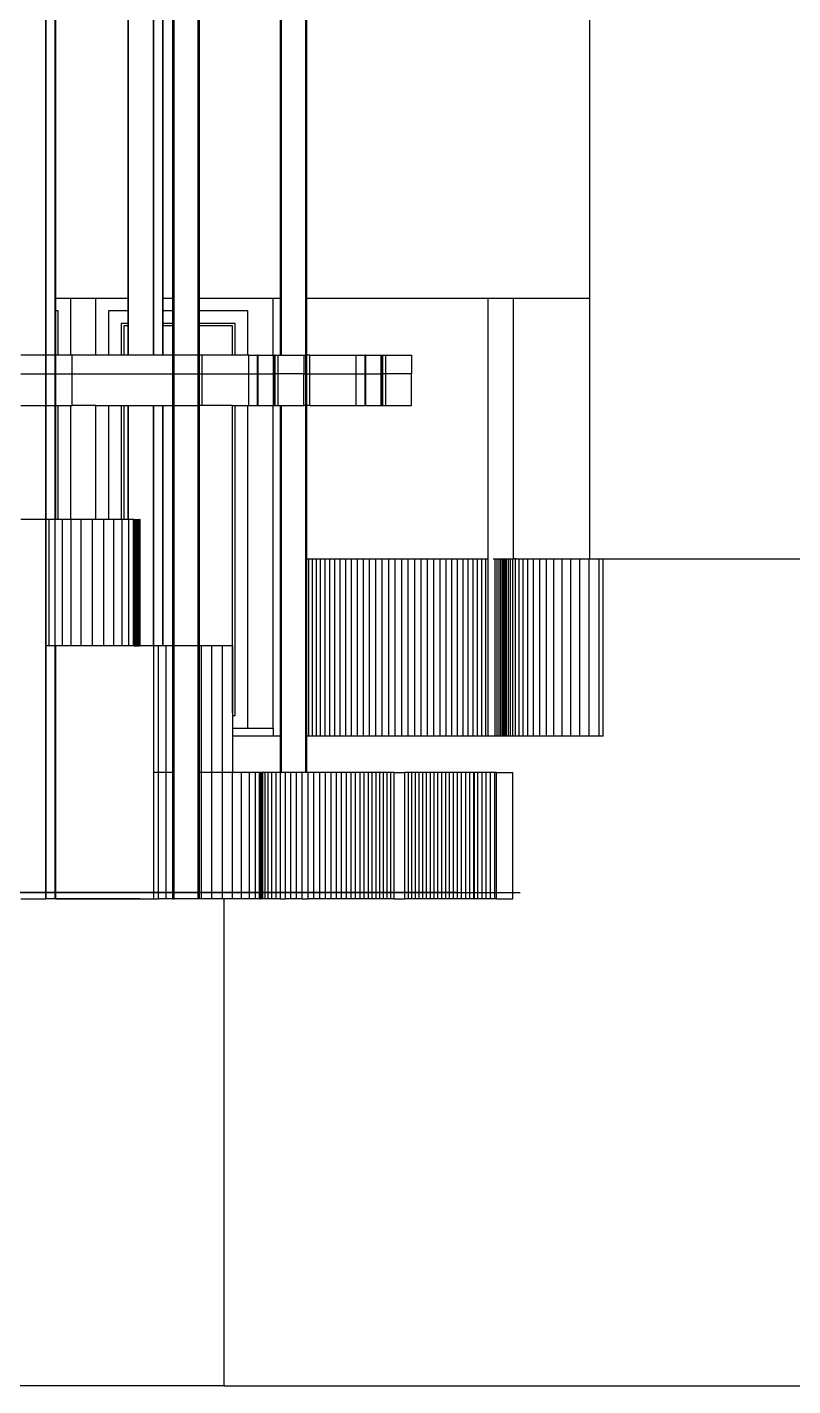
# Model space of a CAD drawing. Extents: x -20.4 to 13.4, y -9.4 to 9.8.
# Drawn here: x 0.1 to 6.15, y -9.38 to 1.37 of the extents above; entities that cross this region are included whole.
import ezdxf

# ---------------------------------------------------------------- set-up
doc = ezdxf.new("R2010")
doc.units = 0
doc.linetypes.add('CENTER', pattern=[50.8, 31.75, -6.35, 6.35, -6.35])
doc.layers.get('0').update_dxf_attribs({"linetype": 'CONTINUOUS'})

msp = doc.modelspace()

# ---------------------------------------------------------------- linework, layer by layer
for p, q in [((0.243, -1.225), (0.243, 3.075)), ((0.247, -1.225), (0.247, 3.075)), ((0.318, -1.225), (0.318, 3.075)), ((0.322, -0.775), (0.322, 3.075)), ((0.894, -0.775), (0.894, 3.075)), ((0.898, -0.775), (0.898, 3.075)), ((1.094, -1.225), (1.094, 3.075)), ((1.098, -1.225), (1.098, 3.075)), ((1.168, -1.225), (1.168, 3.075)), ((1.172, -0.775), (1.172, 3.075)), ((1.248, -0.775), (1.248, 3.075)), ((1.257, -0.775), (1.257, 3.075)), ((1.448, -1.225), (1.448, 3.075)), ((1.457, -0.775), (1.457, 3.075)), ((2.099, -0.775), (2.099, 3.075)), ((2.107, -0.775), (2.107, 3.075)), ((2.299, -1.225), (2.299, 3.075)), ((2.307, -0.775), (2.307, 3.075)), ((4.54, 2.725), (4.54, -0.775)), ((0.322, -0.775), (0.44, -0.775)), ((0.322, -0.875), (0.322, -0.775)), ((0.44, -1.225), (0.44, -0.775)), ((0.44, -0.775), (0.64, -0.775)), ((0.64, -1.225), (0.64, -0.775)), ((0.64, -0.775), (0.894, -0.775)), ((0.894, -0.775), (0.898, -0.775)), ((0.894, -0.875), (0.894, -0.775)), ((0.898, -0.875), (0.898, -0.775)), ((1.172, -0.775), (1.248, -0.775)), ((1.172, -0.875), (1.172, -0.775)), ((1.248, -0.775), (1.257, -0.775)), ((1.248, -0.875), (1.248, -0.775)), ((1.257, -0.875), (1.257, -0.775)), ((1.457, -0.775), (2.04, -0.775)), ((1.457, -0.875), (1.457, -0.775)), ((2.04, -1.225), (2.04, -0.775)), ((2.04, -0.775), (2.099, -0.775)), ((2.099, -1.225), (2.099, -0.775)), ((2.099, -0.775), (2.107, -0.775)), ((2.107, -1.225), (2.107, -0.775)), ((2.307, -0.775), (3.74, -0.775)), ((2.307, -1.225), (2.307, -0.775)), ((3.74, -2.837), (3.74, -0.775)), ((3.74, -0.775), (3.94, -0.775)), ((3.94, -2.837), (3.94, -0.775)), ((3.94, -0.775), (4.54, -0.775)), ((4.54, -0.775), (4.54, -2.837)), ((0.34, -0.875), (0.322, -0.875)), ((0.322, -1.225), (0.322, -0.875)), ((0.34, -1.225), (0.34, -0.875)), ((0.74, -0.875), (0.74, -1.225)), ((0.894, -0.875), (0.74, -0.875)), ((0.898, -0.875), (0.894, -0.875)), ((0.894, -0.975), (0.894, -0.875)), ((0.898, -0.975), (0.898, -0.875)), ((1.248, -0.875), (1.172, -0.875)), ((1.172, -0.975), (1.172, -0.875)), ((1.257, -0.875), (1.248, -0.875)), ((1.248, -0.975), (1.248, -0.875)), ((1.257, -0.975), (1.257, -0.875)), ((1.84, -0.875), (1.457, -0.875)), ((1.457, -0.975), (1.457, -0.875)), ((1.84, -1.225), (1.84, -0.875)), ((0.84, -0.975), (0.84, -1.225)), ((0.894, -0.975), (0.84, -0.975)), ((0.86, -0.995), (0.86, -1.225)), ((0.894, -0.995), (0.86, -0.995)), ((0.898, -0.975), (0.894, -0.975)), ((0.894, -0.995), (0.894, -0.975)), ((0.898, -0.995), (0.894, -0.995)), ((0.894, -1.225), (0.894, -0.995)), ((0.898, -0.995), (0.898, -0.975)), ((0.898, -1.225), (0.898, -0.995)), ((1.248, -0.975), (1.172, -0.975)), ((1.172, -0.995), (1.172, -0.975)), ((1.248, -0.995), (1.172, -0.995)), ((1.172, -1.225), (1.172, -0.995)), ((1.257, -0.975), (1.248, -0.975)), ((1.248, -0.995), (1.248, -0.975)), ((1.257, -0.995), (1.248, -0.995)), ((1.248, -1.225), (1.248, -0.995)), ((1.257, -0.995), (1.257, -0.975)), ((1.257, -1.225), (1.257, -0.995)), ((1.74, -0.975), (1.457, -0.975)), ((1.457, -0.995), (1.457, -0.975)), ((1.72, -0.995), (1.457, -0.995)), ((1.457, -1.225), (1.457, -0.995)), ((1.72, -1.225), (1.72, -0.995)), ((1.74, -1.225), (1.74, -0.975)), ((0.243, -1.225), (0.047, -1.225)), ((0.243, -1.375), (0.243, -1.225)), ((0.247, -1.225), (0.243, -1.225)), ((0.318, -1.225), (0.247, -1.225)), ((0.247, -1.375), (0.247, -1.225)), ((0.318, -1.375), (0.318, -1.225)), ((0.322, -1.225), (0.318, -1.225)), ((0.322, -1.375), (0.322, -1.225)), ((0.34, -1.225), (0.322, -1.225)), ((0.44, -1.225), (0.34, -1.225)), ((0.453, -1.225), (0.44, -1.225)), ((0.453, -1.375), (0.453, -1.225)), ((0.64, -1.225), (0.453, -1.225)), ((0.74, -1.225), (0.64, -1.225)), ((0.84, -1.225), (0.74, -1.225)), ((0.86, -1.225), (0.84, -1.225)), ((0.894, -1.225), (0.86, -1.225)), ((0.898, -1.225), (0.894, -1.225)), ((1.094, -1.225), (0.898, -1.225)), ((1.098, -1.225), (1.094, -1.225)), ((1.168, -1.225), (1.098, -1.225)), ((1.172, -1.225), (1.168, -1.225)), ((1.248, -1.225), (1.172, -1.225)), ((1.257, -1.225), (1.248, -1.225)), ((1.248, -1.375), (1.248, -1.225)), ((1.257, -1.375), (1.257, -1.225)), ((1.448, -1.225), (1.257, -1.225)), ((1.448, -1.375), (1.448, -1.225)), ((1.457, -1.225), (1.448, -1.225)), ((1.479, -1.225), (1.457, -1.225)), ((1.457, -1.375), (1.457, -1.225)), ((1.479, -1.375), (1.479, -1.225)), ((1.72, -1.225), (1.479, -1.225)), ((1.74, -1.225), (1.72, -1.225)), ((1.84, -1.225), (1.74, -1.225)), ((1.847, -1.225), (1.84, -1.225)), ((1.847, -1.225), (1.917, -1.225)), ((1.847, -1.375), (1.847, -1.225)), ((1.917, -1.375), (1.917, -1.225)), ((1.922, -1.225), (1.917, -1.225)), ((1.922, -1.375), (1.922, -1.225)), ((1.922, -1.225), (2.04, -1.225)), ((2.04, -1.225), (2.043, -1.225)), ((2.043, -1.375), (2.043, -1.225)), ((2.043, -1.225), (2.052, -1.225)), ((2.052, -1.375), (2.052, -1.225)), ((2.057, -1.225), (2.052, -1.225)), ((2.057, -1.225), (2.079, -1.225)), ((2.057, -1.375), (2.057, -1.225)), ((2.079, -1.375), (2.079, -1.225)), ((2.079, -1.225), (2.099, -1.225)), ((2.107, -1.225), (2.099, -1.225)), ((2.107, -1.225), (2.283, -1.225)), ((2.283, -1.225), (2.283, -1.375)), ((2.283, -1.225), (2.299, -1.225)), ((2.299, -1.225), (2.307, -1.225)), ((2.299, -1.375), (2.299, -1.225)), ((2.33, -1.225), (2.307, -1.225)), ((2.307, -1.375), (2.307, -1.225)), ((2.33, -1.375), (2.33, -1.225)), ((2.33, -1.225), (2.697, -1.225)), ((2.697, -1.225), (2.768, -1.225)), ((2.697, -1.375), (2.697, -1.225)), ((2.768, -1.375), (2.768, -1.225)), ((2.772, -1.225), (2.768, -1.225)), ((2.772, -1.375), (2.772, -1.225)), ((2.772, -1.225), (2.893, -1.225)), ((2.893, -1.375), (2.893, -1.225)), ((2.893, -1.225), (2.903, -1.225)), ((2.903, -1.375), (2.903, -1.225)), ((2.903, -1.225), (2.907, -1.225)), ((2.907, -1.225), (2.93, -1.225)), ((2.907, -1.375), (2.907, -1.225)), ((2.93, -1.375), (2.93, -1.225)), ((2.93, -1.225), (3.134, -1.225)), ((3.134, -1.225), (3.134, -1.375)), ((0.047, -1.375), (0.243, -1.375)), ((0.243, -1.625), (0.243, -1.375)), ((0.243, -1.375), (0.247, -1.375)), ((0.247, -1.625), (0.247, -1.375)), ((0.247, -1.375), (0.318, -1.375)), ((0.318, -1.625), (0.318, -1.375)), ((0.318, -1.375), (0.322, -1.375)), ((0.322, -1.625), (0.322, -1.375)), ((0.322, -1.375), (0.453, -1.375)), ((0.453, -1.625), (0.453, -1.375)), ((0.453, -1.375), (1.248, -1.375)), ((1.248, -1.375), (1.257, -1.375)), ((1.248, -1.625), (1.248, -1.375)), ((1.257, -1.625), (1.257, -1.375)), ((1.257, -1.375), (1.448, -1.375)), ((1.448, -1.625), (1.448, -1.375)), ((1.448, -1.375), (1.457, -1.375)), ((1.457, -1.625), (1.457, -1.375)), ((1.457, -1.375), (1.479, -1.375)), ((1.479, -1.625), (1.479, -1.375)), ((1.479, -1.375), (1.847, -1.375)), ((1.847, -1.625), (1.847, -1.375)), ((1.847, -1.375), (1.917, -1.375)), ((1.917, -1.625), (1.917, -1.375)), ((1.917, -1.375), (1.922, -1.375)), ((1.922, -1.625), (1.922, -1.375)), ((1.922, -1.375), (2.043, -1.375)), ((2.043, -1.625), (2.043, -1.375)), ((2.052, -1.375), (2.043, -1.375)), ((2.052, -1.625), (2.052, -1.375)), ((2.057, -1.375), (2.052, -1.375)), ((2.057, -1.625), (2.057, -1.375)), ((2.079, -1.375), (2.057, -1.375)), ((2.079, -1.625), (2.079, -1.375)), ((2.283, -1.375), (2.079, -1.375)), ((2.283, -1.625), (2.283, -1.375)), ((2.283, -1.375), (2.299, -1.375)), ((2.299, -1.625), (2.299, -1.375)), ((2.299, -1.375), (2.307, -1.375)), ((2.307, -1.625), (2.307, -1.375)), ((2.307, -1.375), (2.33, -1.375)), ((2.33, -1.625), (2.33, -1.375)), ((2.33, -1.375), (2.697, -1.375)), ((2.697, -1.625), (2.697, -1.375)), ((2.697, -1.375), (2.768, -1.375)), ((2.768, -1.625), (2.768, -1.375)), ((2.768, -1.375), (2.772, -1.375)), ((2.772, -1.625), (2.772, -1.375)), ((2.772, -1.375), (2.893, -1.375)), ((2.893, -1.625), (2.893, -1.375)), ((2.903, -1.375), (2.893, -1.375)), ((2.903, -1.625), (2.903, -1.375)), ((2.907, -1.375), (2.903, -1.375)), ((2.907, -1.625), (2.907, -1.375)), ((2.93, -1.375), (2.907, -1.375)), ((2.93, -1.625), (2.93, -1.375)), ((3.134, -1.375), (2.93, -1.375)), ((3.134, -1.625), (3.134, -1.375)), ((0.047, -1.625), (0.243, -1.625)), ((0.243, -2.525), (0.243, -1.625)), ((0.243, -1.625), (0.247, -1.625)), ((0.247, -1.625), (0.318, -1.625)), ((0.247, -2.525), (0.247, -1.625)), ((0.318, -2.525), (0.318, -1.625)), ((0.322, -1.625), (0.318, -1.625)), ((0.322, -2.525), (0.322, -1.625)), ((0.322, -1.625), (0.34, -1.625)), ((0.34, -2.525), (0.34, -1.625)), ((0.34, -1.625), (0.44, -1.625)), ((0.44, -2.525), (0.44, -1.625)), ((0.44, -1.625), (0.453, -1.625)), ((0.64, -1.625), (0.453, -1.625)), ((0.64, -2.525), (0.64, -1.625)), ((0.64, -1.625), (0.74, -1.625)), ((0.74, -1.625), (0.74, -2.525)), ((0.74, -1.625), (0.84, -1.625)), ((0.84, -1.625), (0.84, -2.525)), ((0.84, -1.625), (0.86, -1.625)), ((0.86, -1.625), (0.86, -2.525)), ((0.86, -1.625), (0.894, -1.625)), ((0.894, -2.525), (0.894, -1.625)), ((0.894, -1.625), (0.898, -1.625)), ((0.898, -2.525), (0.898, -1.625)), ((0.898, -1.625), (1.094, -1.625)), ((1.094, -3.525), (1.094, -1.625)), ((1.094, -1.625), (1.098, -1.625)), ((1.098, -1.625), (1.168, -1.625)), ((1.098, -3.525), (1.098, -1.625)), ((1.168, -3.525), (1.168, -1.625)), ((1.168, -1.625), (1.172, -1.625)), ((1.172, -3.525), (1.172, -1.625)), ((1.172, -1.625), (1.248, -1.625)), ((1.248, -1.625), (1.257, -1.625)), ((1.248, -3.525), (1.248, -1.625)), ((1.257, -3.525), (1.257, -1.625)), ((1.257, -1.625), (1.448, -1.625)), ((1.448, -3.525), (1.448, -1.625)), ((1.448, -1.625), (1.457, -1.625)), ((1.479, -1.625), (1.457, -1.625)), ((1.457, -3.525), (1.457, -1.625)), ((1.72, -1.625), (1.479, -1.625)), ((1.72, -4.055), (1.72, -1.625)), ((1.72, -1.625), (1.74, -1.625)), ((1.74, -4.075), (1.74, -1.625)), ((1.74, -1.625), (1.84, -1.625)), ((1.84, -4.175), (1.84, -1.625)), ((1.84, -1.625), (1.847, -1.625)), ((1.847, -1.625), (1.917, -1.625)), ((1.917, -1.625), (1.922, -1.625)), ((1.922, -1.625), (2.04, -1.625)), ((2.04, -4.175), (2.04, -1.625)), ((2.04, -1.625), (2.043, -1.625)), ((2.043, -1.625), (2.052, -1.625)), ((2.057, -1.625), (2.052, -1.625)), ((2.057, -1.625), (2.079, -1.625)), ((2.079, -1.625), (2.099, -1.625)), ((2.099, -4.239), (2.099, -1.625)), ((2.099, -1.625), (2.107, -1.625)), ((2.107, -4.239), (2.107, -1.625)), ((2.107, -1.625), (2.283, -1.625)), ((2.299, -1.625), (2.283, -1.625)), ((2.299, -4.525), (2.299, -1.625)), ((2.307, -1.625), (2.299, -1.625)), ((2.33, -1.625), (2.307, -1.625)), ((2.307, -2.837), (2.307, -1.625)), ((2.33, -1.625), (2.697, -1.625)), ((2.697, -1.625), (2.768, -1.625)), ((2.772, -1.625), (2.768, -1.625)), ((2.772, -1.625), (2.893, -1.625)), ((2.893, -1.625), (2.903, -1.625)), ((2.903, -1.625), (2.907, -1.625)), ((2.907, -1.625), (2.93, -1.625)), ((2.93, -1.625), (3.134, -1.625)), ((0.243, -2.525), (0.047, -2.525)), ((0.243, -5.525), (0.243, -2.525)), ((0.247, -2.525), (0.243, -2.525)), ((0.271, -2.525), (0.247, -2.525)), ((0.247, -3.525), (0.247, -2.525)), ((0.271, -3.525), (0.271, -2.525)), ((0.318, -2.525), (0.271, -2.525)), ((0.318, -3.525), (0.318, -2.525)), ((0.318, -2.525), (0.318, -2.525)), ((0.322, -2.525), (0.318, -2.525)), ((0.34, -2.525), (0.322, -2.525)), ((0.375, -2.525), (0.34, -2.525)), ((0.375, -3.525), (0.375, -2.525)), ((0.44, -2.525), (0.375, -2.525)), ((0.443, -2.525), (0.44, -2.525)), ((0.522, -2.525), (0.443, -2.525)), ((0.443, -3.525), (0.443, -2.525)), ((0.612, -2.525), (0.522, -2.525)), ((0.522, -3.525), (0.522, -2.525)), ((0.612, -3.525), (0.612, -2.525)), ((0.64, -2.525), (0.612, -2.525)), ((0.701, -2.525), (0.64, -2.525)), ((0.701, -3.525), (0.701, -2.525)), ((0.74, -2.525), (0.701, -2.525)), ((0.782, -2.525), (0.74, -2.525)), ((0.782, -3.525), (0.782, -2.525)), ((0.84, -2.525), (0.782, -2.525)), ((0.848, -2.525), (0.84, -2.525)), ((0.848, -3.525), (0.848, -2.525)), ((0.86, -2.525), (0.848, -2.525)), ((0.894, -2.525), (0.86, -2.525)), ((0.898, -2.525), (0.894, -2.525)), ((0.899, -2.525), (0.898, -2.525)), ((0.936, -2.525), (0.899, -2.525)), ((0.899, -3.525), (0.899, -2.525)), ((0.936, -3.525), (0.936, -2.525)), ((0.941, -2.525), (0.936, -2.525)), ((0.943, -2.525), (0.941, -2.525)), ((0.941, -3.525), (0.941, -2.525)), ((0.943, -3.525), (0.943, -2.525)), ((0.943, -2.525), (0.949, -2.525)), ((0.943, -3.525), (0.943, -2.525)), ((0.943, -2.525), (0.943, -2.525)), ((0.949, -2.525), (0.958, -2.525)), ((0.949, -3.525), (0.949, -2.525)), ((0.958, -3.525), (0.958, -2.525)), ((0.958, -2.525), (0.963, -2.525)), ((0.963, -3.525), (0.963, -2.525)), ((0.963, -2.525), (0.968, -2.525)), ((0.968, -2.525), (0.977, -2.525)), ((0.968, -3.525), (0.968, -2.525)), ((0.977, -3.525), (0.977, -2.525)), ((0.977, -2.525), (0.979, -2.525)), ((0.979, -3.525), (0.979, -2.525)), ((0.979, -2.525), (0.985, -2.525)), ((0.985, -3.525), (0.985, -2.525)), ((0.985, -2.525), (0.987, -2.525)), ((0.989, -2.525), (0.987, -2.525)), ((0.987, -3.525), (0.987, -2.525)), ((0.989, -3.525), (0.989, -2.525)), ((2.307, -4.239), (2.307, -2.837)), ((2.307, -2.837), (2.322, -2.837)), ((2.322, -4.239), (2.322, -2.837)), ((2.322, -2.837), (2.351, -2.837)), ((2.351, -4.239), (2.351, -2.837)), ((2.351, -2.837), (2.382, -2.837)), ((2.382, -4.239), (2.382, -2.837)), ((2.382, -2.837), (2.415, -2.837)), ((2.415, -4.239), (2.415, -2.837)), ((2.415, -2.837), (2.451, -2.837)), ((2.451, -4.239), (2.451, -2.837)), ((2.451, -2.837), (2.489, -2.837)), ((2.489, -4.239), (2.489, -2.837)), ((2.489, -2.837), (2.529, -2.837)), ((2.529, -2.837), (2.571, -2.837)), ((2.529, -4.239), (2.529, -2.837)), ((2.571, -2.837), (2.615, -2.837)), ((2.571, -4.239), (2.571, -2.837)), ((2.615, -2.837), (2.66, -2.837)), ((2.615, -4.239), (2.615, -2.837)), ((2.66, -2.837), (2.706, -2.837)), ((2.66, -4.239), (2.66, -2.837)), ((2.706, -2.837), (2.754, -2.837)), ((2.706, -4.239), (2.706, -2.837)), ((2.754, -2.837), (2.803, -2.837)), ((2.754, -4.239), (2.754, -2.837)), ((2.803, -2.837), (2.853, -2.837)), ((2.803, -4.239), (2.803, -2.837)), ((2.853, -2.837), (2.903, -2.837)), ((2.853, -4.239), (2.853, -2.837)), ((2.903, -2.837), (2.954, -2.837)), ((2.903, -4.239), (2.903, -2.837)), ((2.954, -2.837), (3.005, -2.837)), ((2.954, -4.239), (2.954, -2.837)), ((3.005, -2.837), (3.057, -2.837)), ((3.005, -4.239), (3.005, -2.837)), ((3.057, -2.837), (3.108, -2.837)), ((3.057, -4.239), (3.057, -2.837)), ((3.108, -2.837), (3.16, -2.837)), ((3.108, -4.239), (3.108, -2.837)), ((3.16, -2.837), (3.211, -2.837)), ((3.16, -4.239), (3.16, -2.837)), ((3.211, -2.837), (3.261, -2.837)), ((3.211, -4.239), (3.211, -2.837)), ((3.261, -2.837), (3.311, -2.837)), ((3.261, -4.239), (3.261, -2.837)), ((3.311, -2.837), (3.36, -2.837)), ((3.311, -4.239), (3.311, -2.837)), ((3.36, -2.837), (3.407, -2.837)), ((3.36, -4.239), (3.36, -2.837)), ((3.407, -2.837), (3.453, -2.837)), ((3.407, -4.239), (3.407, -2.837)), ((3.453, -2.837), (3.498, -2.837)), ((3.453, -4.239), (3.453, -2.837)), ((3.498, -2.837), (3.541, -2.837)), ((3.498, -4.239), (3.498, -2.837)), ((3.541, -2.837), (3.582, -2.837)), ((3.541, -4.239), (3.541, -2.837)), ((3.582, -2.837), (3.62, -2.837)), ((3.582, -4.239), (3.582, -2.837)), ((3.62, -2.837), (3.656, -2.837)), ((3.62, -4.239), (3.62, -2.837)), ((3.656, -2.837), (3.69, -2.837)), ((3.656, -4.239), (3.656, -2.837)), ((3.69, -2.837), (3.721, -2.837)), ((3.69, -4.239), (3.69, -2.837)), ((3.721, -2.837), (3.74, -2.837)), ((3.721, -4.239), (3.721, -2.837)), ((3.74, -4.239), (3.74, -2.837)), ((3.778, -2.837), (3.794, -2.837)), ((3.794, -2.837), (3.812, -2.837)), ((3.794, -4.239), (3.794, -2.837)), ((3.812, -2.837), (3.827, -2.837)), ((3.812, -4.239), (3.812, -2.837)), ((3.827, -2.837), (3.84, -2.837)), ((3.827, -4.239), (3.827, -2.837)), ((3.84, -2.837), (3.852, -2.837)), ((3.84, -4.239), (3.84, -2.837)), ((3.852, -2.837), (3.863, -2.837)), ((3.852, -4.239), (3.852, -2.837)), ((3.863, -2.837), (3.874, -2.837)), ((3.863, -4.239), (3.863, -2.837)), ((3.874, -2.837), (3.886, -2.837)), ((3.874, -4.239), (3.874, -2.837)), ((3.886, -2.837), (3.9, -2.837)), ((3.886, -4.239), (3.886, -2.837)), ((3.9, -2.837), (3.916, -2.837)), ((3.9, -4.239), (3.9, -2.837)), ((3.916, -2.837), (3.934, -2.837)), ((3.916, -4.239), (3.916, -2.837)), ((3.934, -4.239), (3.934, -2.837)), ((3.934, -2.837), (3.94, -2.837)), ((3.957, -2.837), (3.94, -2.837)), ((3.957, -2.837), (3.984, -2.837)), ((3.957, -4.239), (3.957, -2.837)), ((3.984, -2.837), (4.016, -2.837)), ((3.984, -4.239), (3.984, -2.837)), ((4.016, -2.837), (4.054, -2.837)), ((4.016, -4.239), (4.016, -2.837)), ((4.054, -2.837), (4.097, -2.837)), ((4.054, -4.239), (4.054, -2.837)), ((4.097, -2.837), (4.147, -2.837)), ((4.097, -4.239), (4.097, -2.837)), ((4.147, -2.837), (4.201, -2.837)), ((4.147, -4.239), (4.147, -2.837)), ((4.201, -2.837), (4.26, -2.837)), ((4.201, -4.239), (4.201, -2.837)), ((4.26, -2.837), (4.324, -2.837)), ((4.26, -4.239), (4.26, -2.837)), ((4.324, -2.837), (4.392, -2.837)), ((4.324, -4.239), (4.324, -2.837)), ((4.392, -2.837), (4.463, -2.837)), ((4.392, -4.239), (4.392, -2.837)), ((4.463, -2.837), (4.538, -2.837)), ((4.463, -4.239), (4.463, -2.837)), ((4.538, -4.239), (4.538, -2.837)), ((4.538, -2.837), (4.54, -2.837)), ((4.54, -2.837), (4.616, -2.837)), ((4.616, -2.837), (4.648, -2.837)), ((4.616, -4.239), (4.616, -2.837)), ((4.648, -4.239), (4.648, -2.837)), ((4.648, -2.837), (7.491, -2.837)), ((0.271, -3.525), (0.247, -3.525)), ((0.247, -5.525), (0.247, -3.525)), ((0.318, -3.525), (0.271, -3.525)), ((0.318, -5.525), (0.318, -3.525)), ((0.322, -3.525), (0.318, -3.525)), ((0.318, -3.525), (0.318, -3.525)), ((0.322, -5.525), (0.322, -3.525)), ((0.375, -3.525), (0.322, -3.525)), ((0.443, -3.525), (0.375, -3.525)), ((0.522, -3.525), (0.443, -3.525)), ((0.612, -3.525), (0.522, -3.525)), ((0.701, -3.525), (0.612, -3.525)), ((0.782, -3.525), (0.701, -3.525)), ((0.848, -3.525), (0.782, -3.525)), ((0.899, -3.525), (0.848, -3.525)), ((0.936, -3.525), (0.899, -3.525)), ((0.941, -3.525), (0.936, -3.525)), ((0.943, -3.525), (0.941, -3.525)), ((0.943, -3.525), (0.949, -3.525)), ((0.943, -3.525), (0.943, -3.525)), ((0.949, -3.525), (0.958, -3.525)), ((0.958, -3.525), (0.963, -3.525)), ((0.963, -3.525), (0.968, -3.525)), ((0.968, -3.525), (0.977, -3.525)), ((0.979, -3.525), (0.977, -3.525)), ((0.979, -3.525), (0.985, -3.525)), ((0.987, -3.525), (0.985, -3.525)), ((0.989, -3.525), (0.987, -3.525)), ((1.094, -3.525), (0.989, -3.525)), ((1.094, -3.525), (1.097, -3.525)), ((1.097, -4.525), (1.097, -3.525)), ((1.098, -3.525), (1.097, -3.525)), ((1.134, -3.525), (1.098, -3.525)), ((1.134, -4.525), (1.134, -3.525)), ((1.168, -3.525), (1.134, -3.525)), ((1.172, -3.525), (1.168, -3.525)), ((1.194, -3.525), (1.172, -3.525)), ((1.194, -4.525), (1.194, -3.525)), ((1.248, -3.525), (1.194, -3.525)), ((1.257, -3.525), (1.248, -3.525)), ((1.248, -4.525), (1.248, -3.525)), ((1.257, -4.525), (1.257, -3.525)), ((1.448, -3.525), (1.257, -3.525)), ((1.448, -5.525), (1.448, -3.525)), ((1.457, -3.525), (1.448, -3.525)), ((1.475, -3.525), (1.457, -3.525)), ((1.457, -4.525), (1.457, -3.525)), ((1.475, -4.525), (1.475, -3.525)), ((1.556, -3.525), (1.475, -3.525)), ((1.556, -4.525), (1.556, -3.525)), ((1.639, -3.525), (1.556, -3.525)), ((1.639, -4.525), (1.639, -3.525)), ((1.718, -3.525), (1.639, -3.525)), ((1.718, -3.525), (1.718, -4.055)), ((1.718, -4.055), (1.72, -4.055)), ((1.718, -4.055), (1.718, -4.075)), ((1.718, -4.075), (1.74, -4.075)), ((1.718, -4.075), (1.718, -4.175)), ((1.718, -4.175), (1.84, -4.175)), ((1.718, -4.175), (1.718, -4.239)), ((1.84, -4.175), (2.04, -4.175)), ((2.04, -4.175), (2.04, -4.239)), ((1.718, -4.239), (1.718, -4.525)), ((2.04, -4.239), (1.718, -4.239)), ((2.099, -4.239), (2.04, -4.239)), ((2.099, -4.525), (2.099, -4.239)), ((2.107, -4.239), (2.099, -4.239)), ((2.107, -4.525), (2.107, -4.239)), ((2.307, -4.525), (2.307, -4.239)), ((2.322, -4.239), (2.307, -4.239)), ((2.351, -4.239), (2.322, -4.239)), ((2.382, -4.239), (2.351, -4.239)), ((2.415, -4.239), (2.382, -4.239)), ((2.451, -4.239), (2.415, -4.239)), ((2.489, -4.239), (2.451, -4.239)), ((2.529, -4.239), (2.489, -4.239)), ((2.571, -4.239), (2.529, -4.239)), ((2.615, -4.239), (2.571, -4.239)), ((2.66, -4.239), (2.615, -4.239)), ((2.706, -4.239), (2.66, -4.239)), ((2.754, -4.239), (2.706, -4.239)), ((2.803, -4.239), (2.754, -4.239)), ((2.853, -4.239), (2.803, -4.239)), ((2.903, -4.239), (2.853, -4.239)), ((2.954, -4.239), (2.903, -4.239)), ((3.005, -4.239), (2.954, -4.239)), ((3.057, -4.239), (3.005, -4.239)), ((3.108, -4.239), (3.057, -4.239)), ((3.16, -4.239), (3.108, -4.239)), ((3.211, -4.239), (3.16, -4.239)), ((3.261, -4.239), (3.211, -4.239)), ((3.311, -4.239), (3.261, -4.239)), ((3.36, -4.239), (3.311, -4.239)), ((3.407, -4.239), (3.36, -4.239)), ((3.453, -4.239), (3.407, -4.239)), ((3.498, -4.239), (3.453, -4.239)), ((3.541, -4.239), (3.498, -4.239)), ((3.582, -4.239), (3.541, -4.239)), ((3.62, -4.239), (3.582, -4.239)), ((3.656, -4.239), (3.62, -4.239)), ((3.69, -4.239), (3.656, -4.239)), ((3.721, -4.239), (3.69, -4.239)), ((3.74, -4.239), (3.721, -4.239)), ((3.778, -4.239), (3.74, -4.239)), ((3.794, -4.239), (3.778, -4.239)), ((3.812, -4.239), (3.794, -4.239)), ((3.827, -4.239), (3.812, -4.239)), ((3.84, -4.239), (3.827, -4.239)), ((3.852, -4.239), (3.84, -4.239)), ((3.863, -4.239), (3.852, -4.239)), ((3.874, -4.239), (3.863, -4.239)), ((3.886, -4.239), (3.874, -4.239)), ((3.9, -4.239), (3.886, -4.239)), ((3.916, -4.239), (3.9, -4.239)), ((3.934, -4.239), (3.916, -4.239)), ((3.957, -4.239), (3.934, -4.239)), ((3.984, -4.239), (3.957, -4.239)), ((4.016, -4.239), (3.984, -4.239)), ((4.054, -4.239), (4.016, -4.239)), ((4.097, -4.239), (4.054, -4.239)), ((4.147, -4.239), (4.097, -4.239)), ((4.201, -4.239), (4.147, -4.239)), ((4.26, -4.239), (4.201, -4.239)), ((4.324, -4.239), (4.26, -4.239)), ((4.392, -4.239), (4.324, -4.239)), ((4.463, -4.239), (4.392, -4.239)), ((4.538, -4.239), (4.463, -4.239)), ((4.616, -4.239), (4.538, -4.239)), ((4.648, -4.239), (4.616, -4.239)), ((1.134, -4.525), (1.097, -4.525)), ((1.097, -5.525), (1.097, -4.525)), ((1.194, -4.525), (1.134, -4.525)), ((1.134, -5.525), (1.134, -4.525)), ((1.194, -5.525), (1.194, -4.525)), ((1.248, -4.525), (1.194, -4.525)), ((1.248, -5.525), (1.248, -4.525)), ((1.257, -4.525), (1.248, -4.525)), ((1.257, -5.525), (1.257, -4.525)), ((1.475, -4.525), (1.457, -4.525)), ((1.457, -5.525), (1.457, -4.525)), ((1.556, -4.525), (1.475, -4.525)), ((1.475, -5.525), (1.475, -4.525)), ((1.639, -4.525), (1.556, -4.525)), ((1.556, -5.525), (1.556, -4.525)), ((1.718, -4.525), (1.639, -4.525)), ((1.639, -5.525), (1.639, -4.525)), ((1.718, -5.525), (1.718, -4.525)), ((1.791, -4.525), (1.718, -4.525)), ((1.791, -5.525), (1.791, -4.525)), ((1.853, -4.525), (1.791, -4.525)), ((1.853, -5.525), (1.853, -4.525)), ((1.902, -4.525), (1.853, -4.525)), ((1.902, -5.525), (1.902, -4.525)), ((1.933, -4.525), (1.902, -4.525)), ((1.933, -5.525), (1.933, -4.525)), ((1.938, -4.525), (1.933, -4.525)), ((1.938, -5.525), (1.938, -4.525)), ((1.938, -5.525), (1.938, -4.525)), ((1.938, -4.525), (1.938, -4.525)), ((1.938, -4.525), (1.943, -4.525)), ((1.943, -5.525), (1.943, -4.525)), ((1.945, -4.525), (1.943, -4.525)), ((1.945, -5.525), (1.945, -4.525)), ((1.947, -4.525), (1.945, -4.525)), ((1.947, -5.525), (1.947, -4.525)), ((1.948, -4.525), (1.947, -4.525)), ((1.948, -5.525), (1.948, -4.525)), ((1.958, -4.525), (1.948, -4.525)), ((1.958, -5.525), (1.958, -4.525)), ((1.977, -4.525), (1.958, -4.525)), ((1.977, -5.525), (1.977, -4.525)), ((2.001, -4.525), (1.977, -4.525)), ((2.001, -5.525), (2.001, -4.525)), ((2.03, -4.525), (2.001, -4.525)), ((2.03, -5.525), (2.03, -4.525)), ((2.063, -4.525), (2.03, -4.525)), ((2.063, -5.525), (2.063, -4.525)), ((2.099, -4.525), (2.063, -4.525)), ((2.099, -5.525), (2.099, -4.525)), ((2.107, -4.525), (2.099, -4.525)), ((2.099, -4.525), (2.099, -4.525)), ((2.139, -4.525), (2.107, -4.525)), ((2.139, -5.525), (2.139, -4.525)), ((2.181, -4.525), (2.139, -4.525)), ((2.181, -5.525), (2.181, -4.525)), ((2.225, -4.525), (2.181, -4.525)), ((2.225, -5.525), (2.225, -4.525)), ((2.27, -4.525), (2.225, -4.525)), ((2.27, -5.525), (2.27, -4.525)), ((2.299, -4.525), (2.27, -4.525)), ((2.307, -4.525), (2.299, -4.525)), ((2.316, -4.525), (2.307, -4.525)), ((2.316, -5.525), (2.316, -4.525)), ((2.363, -4.525), (2.316, -4.525)), ((2.363, -5.525), (2.363, -4.525)), ((2.409, -4.525), (2.363, -4.525)), ((2.409, -5.525), (2.409, -4.525)), ((2.454, -4.525), (2.409, -4.525)), ((2.454, -5.525), (2.454, -4.525)), ((2.498, -4.525), (2.454, -4.525)), ((2.498, -5.525), (2.498, -4.525)), ((2.54, -4.525), (2.498, -4.525)), ((2.54, -5.525), (2.54, -4.525)), ((2.58, -4.525), (2.54, -4.525)), ((2.58, -5.525), (2.58, -4.525)), ((2.619, -4.525), (2.58, -4.525)), ((2.619, -5.525), (2.619, -4.525)), ((2.656, -4.525), (2.619, -4.525)), ((2.656, -5.525), (2.656, -4.525)), ((2.692, -4.525), (2.656, -4.525)), ((2.692, -5.525), (2.692, -4.525)), ((2.727, -4.525), (2.692, -4.525)), ((2.727, -5.525), (2.727, -4.525)), ((2.76, -4.525), (2.727, -4.525)), ((2.76, -5.525), (2.76, -4.525)), ((2.793, -4.525), (2.76, -4.525)), ((2.793, -5.525), (2.793, -4.525)), ((2.824, -4.525), (2.793, -4.525)), ((2.824, -5.525), (2.824, -4.525)), ((2.855, -4.525), (2.824, -4.525)), ((2.855, -5.525), (2.855, -4.525)), ((2.884, -4.525), (2.855, -4.525)), ((2.884, -5.525), (2.884, -4.525)), ((2.913, -4.525), (2.884, -4.525)), ((2.913, -5.525), (2.913, -4.525)), ((2.942, -4.525), (2.913, -4.525)), ((2.942, -5.525), (2.942, -4.525)), ((2.97, -4.525), (2.942, -4.525)), ((2.97, -5.525), (2.97, -4.525)), ((2.998, -4.525), (2.97, -4.525)), ((2.998, -5.525), (2.998, -4.525)), ((2.998, -4.525), (3.081, -4.525)), ((3.081, -5.525), (3.081, -4.525)), ((3.109, -4.525), (3.081, -4.525)), ((3.109, -5.525), (3.109, -4.525)), ((3.137, -4.525), (3.109, -4.525)), ((3.137, -5.525), (3.137, -4.525)), ((3.166, -4.525), (3.137, -4.525)), ((3.166, -5.525), (3.166, -4.525)), ((3.195, -4.525), (3.166, -4.525)), ((3.195, -5.525), (3.195, -4.525)), ((3.224, -4.525), (3.195, -4.525)), ((3.224, -5.525), (3.224, -4.525)), ((3.253, -4.525), (3.224, -4.525)), ((3.253, -5.525), (3.253, -4.525)), ((3.283, -4.525), (3.253, -4.525)), ((3.283, -5.525), (3.283, -4.525)), ((3.313, -4.525), (3.283, -4.525)), ((3.313, -5.525), (3.313, -4.525)), ((3.343, -4.525), (3.313, -4.525)), ((3.343, -5.525), (3.343, -4.525)), ((3.373, -4.525), (3.343, -4.525)), ((3.373, -5.525), (3.373, -4.525)), ((3.404, -4.525), (3.373, -4.525)), ((3.404, -5.525), (3.404, -4.525)), ((3.435, -4.525), (3.404, -4.525)), ((3.435, -5.525), (3.435, -4.525)), ((3.467, -4.525), (3.435, -4.525)), ((3.467, -5.525), (3.467, -4.525)), ((3.498, -4.525), (3.467, -4.525)), ((3.498, -5.525), (3.498, -4.525)), ((3.53, -4.525), (3.498, -4.525)), ((3.53, -5.525), (3.53, -4.525)), ((3.562, -4.525), (3.53, -4.525)), ((3.562, -5.525), (3.562, -4.525)), ((3.594, -4.525), (3.562, -4.525)), ((3.594, -5.525), (3.594, -4.525)), ((3.627, -4.525), (3.594, -4.525)), ((3.627, -5.525), (3.627, -4.525)), ((3.633, -4.525), (3.627, -4.525)), ((3.633, -5.525), (3.633, -4.525)), ((3.659, -4.525), (3.633, -4.525)), ((3.659, -5.525), (3.659, -4.525)), ((3.692, -4.525), (3.659, -4.525)), ((3.692, -5.525), (3.692, -4.525)), ((3.725, -4.525), (3.692, -4.525)), ((3.725, -5.525), (3.725, -4.525)), ((3.758, -4.525), (3.725, -4.525)), ((3.758, -5.525), (3.758, -4.525)), ((3.792, -4.525), (3.758, -4.525)), ((3.792, -5.525), (3.792, -4.525)), ((3.805, -4.525), (3.792, -4.525)), ((3.805, -5.525), (3.805, -4.525)), ((3.805, -4.525), (3.936, -4.525)), ((3.936, -5.525), (3.936, -4.525)), ((1.892, -5.475), (-2.308, -5.475)), ((-2.208, -5.475), (1.892, -5.475)), ((0.561, -5.475), (0.544, -5.475)), ((0.544, -5.475), (0.561, -5.475)), ((0.594, -5.475), (0.561, -5.475)), ((0.561, -5.475), (0.594, -5.475)), ((0.64, -5.475), (0.594, -5.475)), ((0.594, -5.475), (0.64, -5.475)), ((0.697, -5.475), (0.64, -5.475)), ((0.64, -5.475), (0.697, -5.475)), ((0.892, -5.475), (0.692, -5.475)), ((0.692, -5.475), (0.892, -5.475)), ((0.892, -5.475), (0.692, -5.475)), ((0.692, -5.475), (0.892, -5.475)), ((0.76, -5.475), (0.697, -5.475)), ((0.697, -5.475), (0.76, -5.475)), ((0.882, -5.475), (0.702, -5.475)), ((0.702, -5.475), (0.882, -5.475)), ((0.882, -5.475), (0.702, -5.475)), ((0.702, -5.475), (0.882, -5.475)), ((0.825, -5.475), (0.76, -5.475)), ((0.76, -5.475), (0.825, -5.475)), ((0.822, -5.475), (0.762, -5.475)), ((0.822, -5.475), (0.762, -5.475)), ((0.825, -5.475), (0.888, -5.475)), ((0.888, -5.475), (0.825, -5.475)), ((0.888, -5.475), (0.945, -5.475)), ((0.945, -5.475), (0.888, -5.475)), ((0.945, -5.475), (0.991, -5.475)), ((0.991, -5.475), (0.945, -5.475)), ((0.991, -5.475), (1.023, -5.475)), ((1.023, -5.475), (0.991, -5.475)), ((1.023, -5.475), (1.04, -5.475)), ((1.04, -5.475), (1.023, -5.475)), ((1.561, -5.475), (1.544, -5.475)), ((1.544, -5.475), (1.561, -5.475)), ((1.594, -5.475), (1.561, -5.475)), ((1.561, -5.475), (1.594, -5.475)), ((1.64, -5.475), (1.594, -5.475)), ((1.594, -5.475), (1.64, -5.475)), ((1.697, -5.475), (1.64, -5.475)), ((1.64, -5.475), (1.697, -5.475)), ((1.892, -5.475), (1.692, -5.475)), ((1.692, -5.475), (1.892, -5.475)), ((1.76, -5.475), (1.697, -5.475)), ((1.697, -5.475), (1.76, -5.475)), ((1.882, -5.475), (1.702, -5.475)), ((1.702, -5.475), (1.882, -5.475)), ((1.825, -5.475), (1.76, -5.475)), ((1.76, -5.475), (1.825, -5.475)), ((1.822, -5.475), (1.762, -5.475)), ((3.492, -5.475), (1.792, -5.475)), ((1.792, -5.475), (1.882, -5.475)), ((1.892, -5.475), (1.792, -5.475)), ((1.792, -5.475), (1.892, -5.475)), ((1.825, -5.475), (1.888, -5.475)), ((1.888, -5.475), (1.825, -5.475)), ((1.882, -5.475), (3.392, -5.475)), ((1.888, -5.475), (1.945, -5.475)), ((1.945, -5.475), (1.888, -5.475)), ((1.892, -5.475), (1.942, -5.475)), ((1.942, -5.475), (1.892, -5.475)), ((3.392, -5.475), (1.892, -5.475)), ((1.892, -5.475), (3.392, -5.475)), ((3.392, -5.475), (1.892, -5.475)), ((1.892, -5.475), (3.392, -5.475)), ((1.892, -5.475), (3.392, -5.475)), ((1.892, -5.475), (3.392, -5.475)), ((1.892, -5.475), (3.392, -5.475)), ((1.892, -5.475), (3.392, -5.475)), ((1.892, -5.475), (3.392, -5.475)), ((1.892, -5.475), (3.392, -5.475)), ((1.892, -5.475), (3.392, -5.475)), ((1.892, -5.475), (3.392, -5.475)), ((1.892, -5.475), (3.392, -5.475)), ((1.892, -5.475), (3.392, -5.475)), ((1.892, -5.475), (3.392, -5.475)), ((1.892, -5.475), (3.392, -5.475)), ((1.892, -5.475), (3.392, -5.475)), ((1.892, -5.475), (3.392, -5.475)), ((1.892, -5.475), (3.392, -5.475)), ((1.892, -5.475), (3.392, -5.475)), ((1.892, -5.475), (3.392, -5.475)), ((1.892, -5.475), (3.392, -5.475)), ((1.892, -5.475), (3.392, -5.475)), ((1.892, -5.475), (3.392, -5.475)), ((1.892, -5.475), (3.392, -5.475)), ((1.892, -5.475), (3.492, -5.475)), ((1.892, -5.475), (3.392, -5.475)), ((1.892, -5.475), (3.392, -5.475)), ((1.942, -5.475), (1.977, -5.475)), ((1.977, -5.475), (1.942, -5.475)), ((1.945, -5.475), (1.991, -5.475)), ((1.991, -5.475), (1.945, -5.475)), ((2.023, -5.475), (1.977, -5.475)), ((1.991, -5.475), (2.023, -5.475)), ((2.023, -5.475), (1.991, -5.475)), ((2.069, -5.475), (2.023, -5.475)), ((2.023, -5.475), (2.04, -5.475)), ((2.04, -5.475), (2.023, -5.475)), ((2.114, -5.475), (2.069, -5.475)), ((2.158, -5.475), (2.114, -5.475)), ((2.201, -5.475), (2.158, -5.475)), ((2.243, -5.475), (2.201, -5.475)), ((2.284, -5.475), (2.243, -5.475)), ((2.323, -5.475), (2.284, -5.475)), ((2.361, -5.475), (2.323, -5.475)), ((2.397, -5.475), (2.361, -5.475)), ((2.431, -5.475), (2.397, -5.475)), ((2.463, -5.475), (2.431, -5.475)), ((2.492, -5.475), (2.463, -5.475)), ((2.519, -5.475), (2.492, -5.475)), ((2.544, -5.475), (2.519, -5.475)), ((2.566, -5.475), (2.544, -5.475)), ((2.586, -5.475), (2.566, -5.475)), ((2.602, -5.475), (2.586, -5.475)), ((2.616, -5.475), (2.602, -5.475)), ((2.627, -5.475), (2.616, -5.475)), ((2.636, -5.475), (2.627, -5.475)), ((2.641, -5.475), (2.636, -5.475)), ((2.643, -5.475), (2.641, -5.475)), ((2.642, -5.475), (2.642, -5.475)), ((2.642, -5.475), (2.644, -5.475)), ((2.642, -5.475), (2.643, -5.475)), ((2.644, -5.475), (2.649, -5.475)), ((2.649, -5.475), (2.657, -5.475)), ((2.657, -5.475), (2.668, -5.475)), ((2.668, -5.475), (2.682, -5.475)), ((2.682, -5.475), (2.699, -5.475)), ((2.699, -5.475), (2.719, -5.475)), ((2.719, -5.475), (2.741, -5.475)), ((2.741, -5.475), (2.765, -5.475)), ((2.765, -5.475), (2.793, -5.475)), ((2.793, -5.475), (2.822, -5.475)), ((2.822, -5.475), (2.854, -5.475)), ((2.854, -5.475), (2.888, -5.475)), ((2.888, -5.475), (2.924, -5.475)), ((2.924, -5.475), (2.961, -5.475)), ((2.961, -5.475), (3.001, -5.475)), ((3.001, -5.475), (3.041, -5.475)), ((3.041, -5.475), (3.083, -5.475)), ((3.083, -5.475), (3.127, -5.475)), ((3.127, -5.475), (3.171, -5.475)), ((3.171, -5.475), (3.216, -5.475)), ((3.216, -5.475), (3.261, -5.475)), ((3.261, -5.475), (3.307, -5.475)), ((3.342, -5.475), (3.307, -5.475)), ((3.307, -5.475), (3.342, -5.475)), ((3.392, -5.475), (3.342, -5.475)), ((3.342, -5.475), (3.392, -5.475)), ((3.392, -5.475), (3.492, -5.475)), ((3.392, -5.475), (3.492, -5.475)), ((0.047, -5.525), (0.243, -5.525)), ((0.247, -5.525), (0.243, -5.525)), ((0.318, -5.525), (0.247, -5.525)), ((0.271, -5.525), (0.247, -5.525)), ((0.318, -5.525), (0.271, -5.525)), ((0.322, -5.525), (0.318, -5.525)), ((0.375, -5.525), (0.318, -5.525)), ((0.322, -5.525), (1.097, -5.525)), ((0.443, -5.525), (0.375, -5.525)), ((0.522, -5.525), (0.443, -5.525)), ((0.612, -5.525), (0.522, -5.525)), ((0.701, -5.525), (0.612, -5.525)), ((0.782, -5.525), (0.701, -5.525)), ((0.848, -5.525), (0.782, -5.525)), ((0.899, -5.525), (0.848, -5.525)), ((0.936, -5.525), (0.899, -5.525)), ((0.963, -5.525), (0.936, -5.525)), ((0.941, -5.525), (0.943, -5.525)), ((0.943, -5.525), (0.941, -5.525)), ((0.943, -5.525), (0.949, -5.525)), ((0.949, -5.525), (0.958, -5.525)), ((0.958, -5.525), (0.968, -5.525)), ((0.979, -5.525), (0.963, -5.525)), ((0.968, -5.525), (0.977, -5.525)), ((0.977, -5.525), (0.985, -5.525)), ((0.987, -5.525), (0.979, -5.525)), ((0.985, -5.525), (0.989, -5.525)), ((0.989, -5.525), (0.987, -5.525)), ((1.097, -5.525), (1.134, -5.525)), ((1.194, -5.525), (1.134, -5.525)), ((1.248, -5.525), (1.194, -5.525)), ((1.248, -5.525), (1.257, -5.525)), ((1.448, -5.525), (1.257, -5.525)), ((1.457, -5.525), (1.448, -5.525)), ((1.475, -5.525), (1.457, -5.525)), ((1.556, -5.525), (1.475, -5.525)), ((1.639, -5.525), (1.556, -5.525)), ((1.654, -5.525), (1.639, -5.525)), ((1.654, -9.375), (1.654, -5.525)), ((1.718, -5.525), (1.654, -5.525)), ((1.791, -5.525), (1.718, -5.525)), ((1.853, -5.525), (1.791, -5.525)), ((1.902, -5.525), (1.853, -5.525)), ((1.933, -5.525), (1.902, -5.525)), ((1.938, -5.525), (1.933, -5.525)), ((1.938, -5.525), (1.938, -5.525)), ((1.938, -5.525), (1.943, -5.525)), ((1.943, -5.525), (1.945, -5.525)), ((1.947, -5.525), (1.945, -5.525)), ((1.948, -5.525), (1.947, -5.525)), ((1.958, -5.525), (1.948, -5.525)), ((1.977, -5.525), (1.958, -5.525)), ((2.001, -5.525), (1.977, -5.525)), ((2.03, -5.525), (2.001, -5.525)), ((2.063, -5.525), (2.03, -5.525)), ((2.099, -5.525), (2.063, -5.525)), ((2.099, -5.525), (2.139, -5.525)), ((2.181, -5.525), (2.139, -5.525)), ((2.225, -5.525), (2.181, -5.525)), ((2.27, -5.525), (2.225, -5.525)), ((2.27, -5.525), (2.316, -5.525)), ((2.363, -5.525), (2.316, -5.525)), ((2.409, -5.525), (2.363, -5.525)), ((2.454, -5.525), (2.409, -5.525)), ((2.498, -5.525), (2.454, -5.525)), ((2.54, -5.525), (2.498, -5.525)), ((2.58, -5.525), (2.54, -5.525)), ((2.619, -5.525), (2.58, -5.525)), ((2.656, -5.525), (2.619, -5.525)), ((2.692, -5.525), (2.656, -5.525)), ((2.727, -5.525), (2.692, -5.525)), ((2.76, -5.525), (2.727, -5.525)), ((2.793, -5.525), (2.76, -5.525)), ((2.824, -5.525), (2.793, -5.525)), ((2.855, -5.525), (2.824, -5.525)), ((2.884, -5.525), (2.855, -5.525)), ((2.913, -5.525), (2.884, -5.525)), ((2.942, -5.525), (2.913, -5.525)), ((2.97, -5.525), (2.942, -5.525)), ((2.998, -5.525), (2.97, -5.525)), ((2.998, -5.525), (3.081, -5.525)), ((3.109, -5.525), (3.081, -5.525)), ((3.137, -5.525), (3.109, -5.525)), ((3.166, -5.525), (3.137, -5.525)), ((3.195, -5.525), (3.166, -5.525)), ((3.224, -5.525), (3.195, -5.525)), ((3.253, -5.525), (3.224, -5.525)), ((3.283, -5.525), (3.253, -5.525)), ((3.313, -5.525), (3.283, -5.525)), ((3.343, -5.525), (3.313, -5.525)), ((3.373, -5.525), (3.343, -5.525)), ((3.404, -5.525), (3.373, -5.525)), ((3.435, -5.525), (3.404, -5.525)), ((3.467, -5.525), (3.435, -5.525)), ((3.498, -5.525), (3.467, -5.525)), ((3.53, -5.525), (3.498, -5.525)), ((3.562, -5.525), (3.53, -5.525)), ((3.594, -5.525), (3.562, -5.525)), ((3.627, -5.525), (3.594, -5.525)), ((3.627, -5.525), (3.633, -5.525)), ((3.659, -5.525), (3.633, -5.525)), ((3.692, -5.525), (3.659, -5.525)), ((3.725, -5.525), (3.692, -5.525)), ((3.758, -5.525), (3.725, -5.525)), ((3.792, -5.525), (3.758, -5.525)), ((3.805, -5.525), (3.792, -5.525)), ((3.805, -5.525), (3.936, -5.525)), ((1.654, -9.375), (-8.807, -9.375)), ((1.654, -9.375), (11.89, -9.375)), ((2.213, -9.375), (2.214, -9.375)), ((2.214, -9.375), (2.219, -9.375)), ((2.219, -9.375), (2.227, -9.375)), ((2.227, -9.375), (2.24, -9.375)), ((2.24, -9.375), (2.255, -9.375)), ((2.255, -9.375), (2.275, -9.375)), ((2.275, -9.375), (2.297, -9.375)), ((2.297, -9.375), (2.322, -9.375)), ((2.322, -9.375), (2.351, -9.375)), ((2.351, -9.375), (2.382, -9.375)), ((2.382, -9.375), (2.415, -9.375)), ((2.415, -9.375), (2.451, -9.375)), ((2.451, -9.375), (2.489, -9.375)), ((2.489, -9.375), (2.529, -9.375)), ((2.529, -9.375), (2.571, -9.375)), ((2.571, -9.375), (2.615, -9.375)), ((2.615, -9.375), (2.66, -9.375)), ((2.66, -9.375), (2.706, -9.375)), ((2.706, -9.375), (2.754, -9.375)), ((2.754, -9.375), (2.803, -9.375)), ((2.803, -9.375), (2.853, -9.375)), ((2.853, -9.375), (2.903, -9.375)), ((2.903, -9.375), (2.954, -9.375)), ((2.954, -9.375), (3.005, -9.375)), ((3.005, -9.375), (3.057, -9.375)), ((3.057, -9.375), (3.108, -9.375)), ((3.108, -9.375), (3.16, -9.375)), ((3.16, -9.375), (3.211, -9.375)), ((3.211, -9.375), (3.261, -9.375)), ((3.261, -9.375), (3.311, -9.375)), ((3.311, -9.375), (3.36, -9.375)), ((3.36, -9.375), (3.407, -9.375)), ((3.407, -9.375), (3.453, -9.375)), ((3.453, -9.375), (3.498, -9.375)), ((3.498, -9.375), (3.541, -9.375)), ((3.541, -9.375), (3.582, -9.375)), ((3.582, -9.375), (3.62, -9.375)), ((3.62, -9.375), (3.656, -9.375)), ((3.656, -9.375), (3.69, -9.375)), ((3.69, -9.375), (3.721, -9.375)), ((3.721, -9.375), (3.749, -9.375)), ((3.749, -9.375), (3.773, -9.375)), ((3.773, -9.375), (3.794, -9.375)), ((3.794, -9.375), (3.812, -9.375)), ((3.812, -9.375), (3.827, -9.375)), ((3.827, -9.375), (3.84, -9.375)), ((3.84, -9.375), (3.852, -9.375)), ((3.852, -9.375), (3.863, -9.375)), ((3.863, -9.375), (3.874, -9.375)), ((3.874, -9.375), (3.886, -9.375)), ((3.886, -9.375), (3.9, -9.375)), ((3.9, -9.375), (3.916, -9.375)), ((3.916, -9.375), (3.934, -9.375)), ((3.934, -9.375), (3.957, -9.375)), ((3.957, -9.375), (3.984, -9.375)), ((3.984, -9.375), (4.016, -9.375)), ((4.016, -9.375), (4.054, -9.375)), ((4.054, -9.375), (4.097, -9.375)), ((4.097, -9.375), (4.147, -9.375)), ((4.147, -9.375), (4.201, -9.375)), ((4.201, -9.375), (4.26, -9.375)), ((4.26, -9.375), (4.324, -9.375)), ((4.324, -9.375), (4.392, -9.375)), ((4.392, -9.375), (4.463, -9.375)), ((4.463, -9.375), (4.538, -9.375)), ((4.538, -9.375), (4.616, -9.375)), ((4.616, -9.375), (4.648, -9.375)), ((5.635, -9.375), (5.637, -9.375)), ((5.635, -9.375), (5.635, -9.375)), ((5.637, -9.375), (5.64, -9.375)), ((5.64, -9.375), (5.645, -9.375)), ((5.645, -9.375), (5.651, -9.375)), ((5.651, -9.375), (5.659, -9.375)), ((5.659, -9.375), (5.668, -9.375)), ((5.668, -9.375), (5.678, -9.375)), ((5.678, -9.375), (5.689, -9.375)), ((5.689, -9.375), (5.702, -9.375)), ((5.702, -9.375), (5.716, -9.375)), ((5.716, -9.375), (5.731, -9.375)), ((5.731, -9.375), (5.747, -9.375)), ((5.747, -9.375), (5.763, -9.375)), ((5.763, -9.375), (5.781, -9.375)), ((5.781, -9.375), (5.798, -9.375)), ((5.798, -9.375), (5.816, -9.375)), ((5.816, -9.375), (5.833, -9.375)), ((5.833, -9.375), (5.849, -9.375)), ((5.849, -9.375), (5.864, -9.375)), ((5.864, -9.375), (5.877, -9.375)), ((5.877, -9.375), (5.889, -9.375)), ((5.889, -9.375), (5.899, -9.375)), ((5.899, -9.375), (5.906, -9.375)), ((5.906, -9.375), (5.911, -9.375)), ((5.911, -9.375), (5.913, -9.375)), ((5.913, -9.375), (5.915, -9.375)), ((5.915, -9.375), (5.916, -9.375)), ((5.916, -9.375), (5.917, -9.375)), ((5.917, -9.375), (5.92, -9.375)), ((5.92, -9.375), (5.924, -9.375)), ((5.924, -9.375), (5.931, -9.375)), ((5.931, -9.375), (5.941, -9.375)), ((5.941, -9.375), (5.956, -9.375)), ((5.956, -9.375), (5.974, -9.375)), ((5.974, -9.375), (5.998, -9.375)), ((5.998, -9.375), (6.025, -9.375)), ((6.025, -9.375), (6.056, -9.375)), ((6.056, -9.375), (6.09, -9.375)), ((6.09, -9.375), (6.128, -9.375))]:
    msp.add_line(p, q)
at = {"linetype": 'CENTER'}
for q in [(3.992, -5.475), (3.492, -5.475), (3.992, -5.475), (3.992, -5.475), (3.992, -5.475), (3.992, -5.475)]:
    msp.add_line((-20.41, -5.475), q, dxfattribs=at)

doc.saveas('drawing.dxf')
